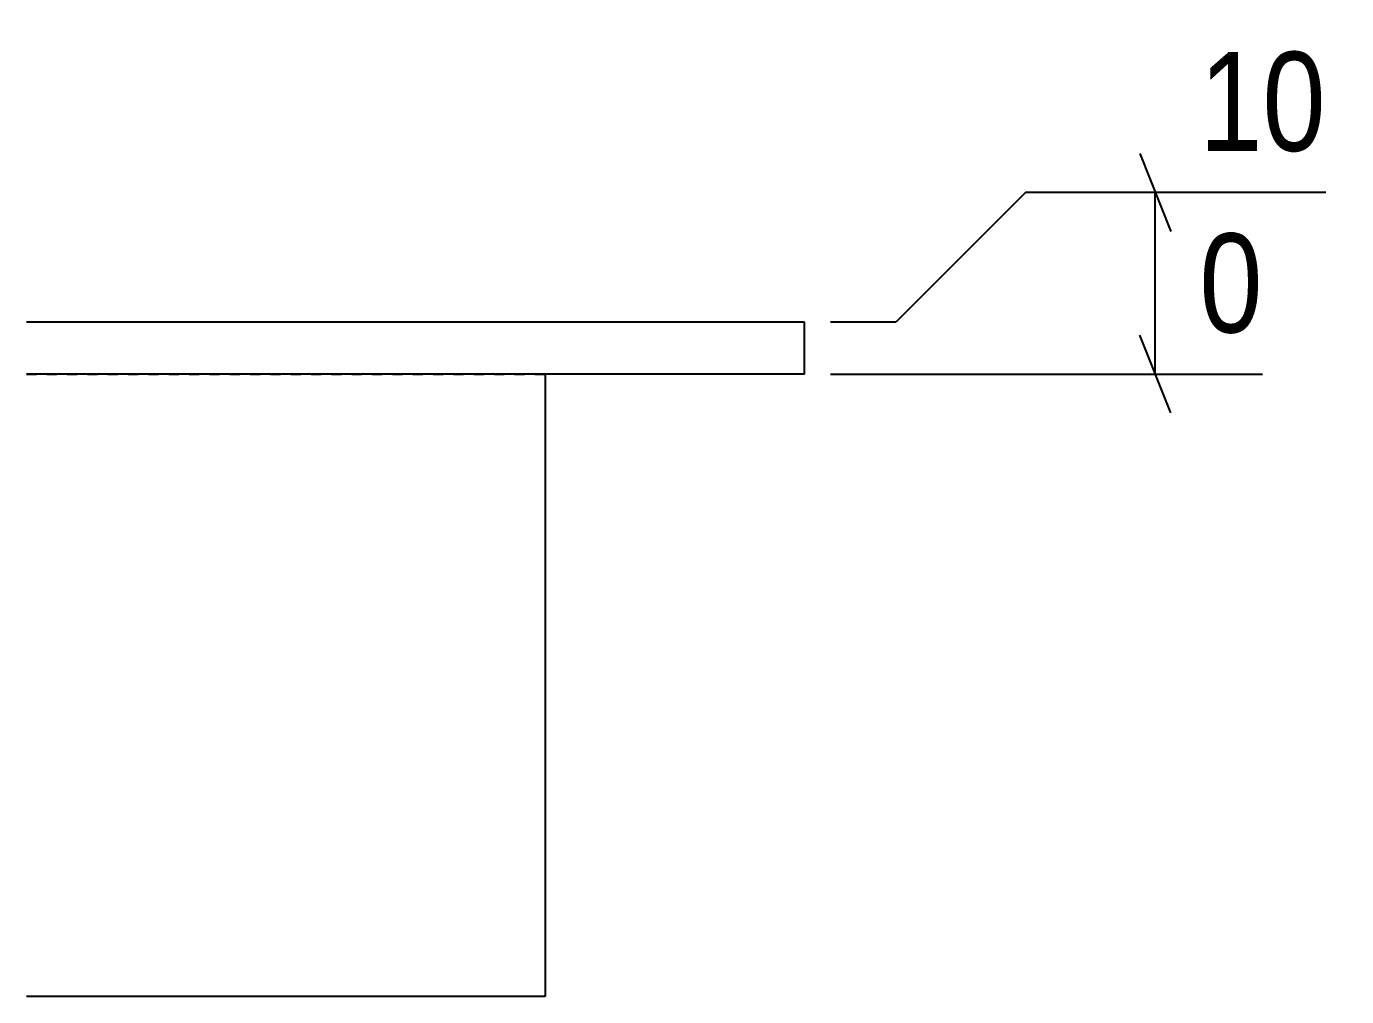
# Model space of a CAD drawing. Header units: millimetres. Extents: x 7 to 50002, y 7 to 1833.
# Drawn here: x 34561.6 to 34816.1, y 19.5 to 206.5 of the extents above; entities that cross this region are included whole.
import ezdxf

# ---------------------------------------------------------------- set-up
doc = ezdxf.new("R2010")
doc.units = ezdxf.units.MM
doc.linetypes.add('DXK_LINE_DOT2', pattern=[3.9198, 1.9599, -1.9599])
doc.layers.add('MÅLSÆTNING', color=7, linetype='Continuous')
doc.layers.add('STÅL', color=7, linetype='Continuous')
doc.styles.add('Arial Narrow', font='ARIALN.TTF', dxfattribs={"height": 0.2})

msp = doc.modelspace()

# ---------------------------------------------------------------- linework, layer by layer
at = {"layer": 'MÅLSÆTNING', "color": 7, "linetype": 'Continuous'}
for p, q in [((34776.22, 182), (34782.22, 167)), ((34754.22, 174.5), (34729.22, 149.5)), ((34812.09, 174.5), (34754.22, 174.5)), ((34779.22, 139.5), (34779.22, 174.5)), ((34729.22, 149.5), (34716.63, 149.5)), ((34782.22, 132), (34776.22, 147)), ((34716.63, 139.5), (34799.9, 139.5))]:
    msp.add_line(p, q, dxfattribs=at)
at = {"layer": 'STÅL', "color": 2, "linetype": 'Continuous'}
for p, q in [((34711.63, 149.5), (34561.63, 149.5)), ((34711.63, 139.5), (34711.63, 149.5)), ((34711.63, 139.5), (34561.63, 139.5)), ((34661.63, 139.5), (34661.63, 19.5)), ((34661.63, 19.5), (34561.63, 19.5))]:
    msp.add_line(p, q, dxfattribs=at)
at = {"layer": 'STÅL', "color": 7, "linetype": 'DXK_LINE_DOT2'}
msp.add_line((34561.63, 139.5), (34661.63, 139.5), dxfattribs=at)

# ---------------------------------------------------------------- wipeouts: each hides what was drawn before it
at = {"color": 0, "linetype": 'Continuous'}
for points in [[(34816.09, 178.5), (34816.09, 206.5), (34783.72, 206.5), (34783.72, 178.5)], [(34803.9, 143.5), (34803.9, 171.5), (34783.72, 171.5), (34783.72, 143.5)]]:
    msp.add_wipeout(points, dxfattribs=at).dxf.layer = 'MÅLSÆTNING'

# ---------------------------------------------------------------- next in the draw order: texts
at = {"layer": 'MÅLSÆTNING', "color": 3, "linetype": 'Continuous', "style": 'Arial Narrow'}
for s, height, p in [('10', 19.089, (34787.72, 182.5)), ('0', 19.09, (34787.72, 147.5))]:
    msp.add_text(s, height=height, dxfattribs=at).set_placement(p)

doc.saveas('drawing.dxf')
